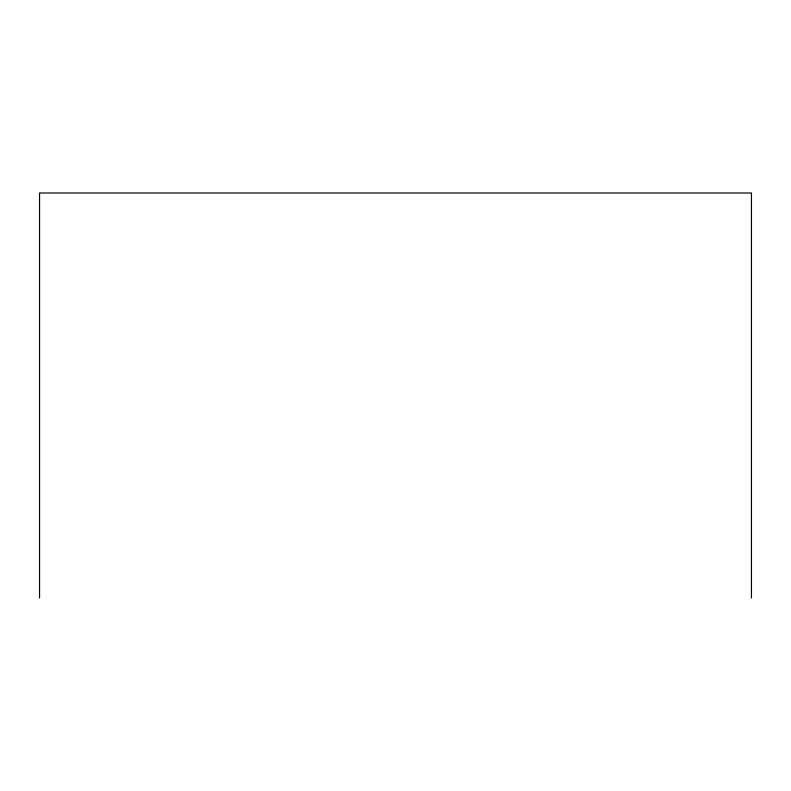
<?xml version="1.0" encoding="UTF-8"?>
<svg xmlns="http://www.w3.org/2000/svg" width="791" height="791" viewBox="0 0 791 791"><rect width="100%" height="100%" fill="white"/><g stroke="black" fill="none" stroke-linecap="round" stroke-linejoin="round"><path stroke-width="1.19" d="M751.45 598.006L751.45 192.994L39.55 192.994L39.55 598.006"/></g></svg>
